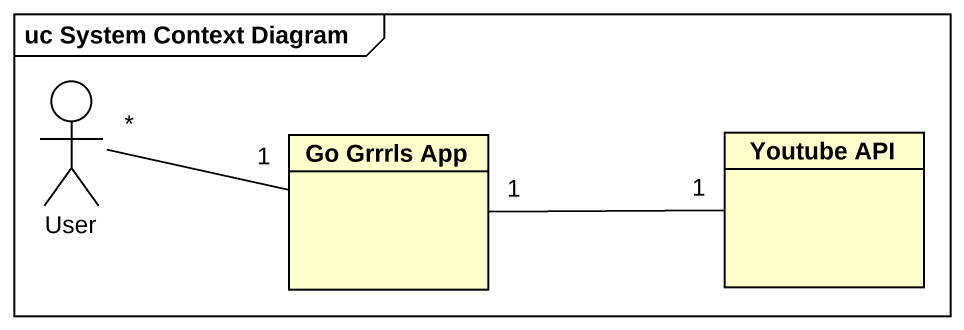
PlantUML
@startuml
mainframe uc System Context Diagram
allowmixing
hide circle
hide empty members
actor User
class "Go Grrrls App" as Go_Grrrls_App
class "Youtube API" as Youtube_API
Go_Grrrls_App "1" -left- "*" User
Youtube_API "1" -left- "1" Go_Grrrls_App
@enduml
